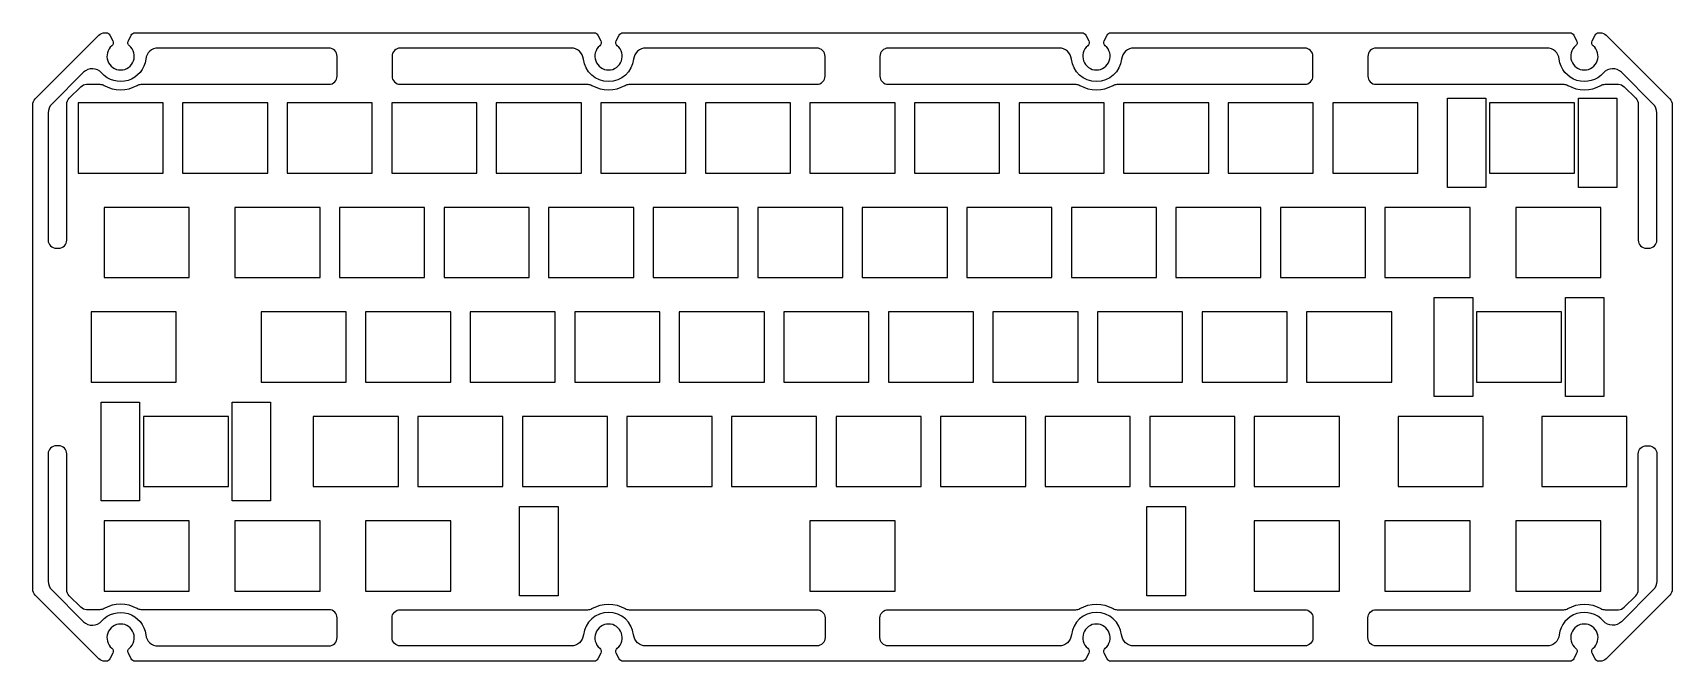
# Model space of a CAD drawing. Extents: x -149 to 149, y -57 to 57.
import ezdxf

# ---------------------------------------------------------------- set-up
doc = ezdxf.new("R2010")
doc.units = 0
doc.layers.add('HMKB60-ALPS-TSANGAN', color=7, linetype='CONTINUOUS')

msp = doc.modelspace()

# ---------------------------------------------------------------- linework, layer by layer
at = {"layer": 'HMKB60-ALPS-TSANGAN'}
for points in [[(-136.23, -57.3, -0.198912), (-137.29, -56.86), (-148.91, -45.24, -0.198912), (-149.35, -44.18), (-149.35, 44.18, -0.198912), (-148.91, 45.24), (-137.29, 56.86, -0.198912), (-136.23, 57.3), (-135.96, 57.3, -0.284079), (-135.29, 56.89), (-134.76, 55.83, -0.34754), (-134.95, 54.92, 2.7544), (-131.75, 54.92, -0.34754), (-131.94, 55.83), (-131.41, 56.89, -0.284079), (-130.74, 57.3), (-47.06, 57.3, -0.284079), (-46.39, 56.89), (-45.86, 55.83, -0.34754), (-46.05, 54.92, 2.7544), (-42.85, 54.92, -0.34754), (-43.04, 55.83), (-42.51, 56.89, -0.284079), (-41.84, 57.3), (41.84, 57.3, -0.284079), (42.51, 56.89), (43.04, 55.83, -0.34754), (42.85, 54.92, 2.7544), (46.05, 54.92, -0.34754), (45.86, 55.83), (46.39, 56.89, -0.284079), (47.06, 57.3), (130.74, 57.3, -0.284079), (131.41, 56.89), (131.94, 55.83, -0.34754), (131.75, 54.92, 2.7544), (134.95, 54.92, -0.34754), (134.76, 55.83), (135.29, 56.89, -0.284079), (135.96, 57.3), (136.23, 57.3, -0.198912), (137.29, 56.86), (148.91, 45.24, -0.198912), (149.35, 44.18), (149.35, -44.18, -0.198912), (148.91, -45.24), (137.29, -56.86, -0.198912), (136.23, -57.3), (135.96, -57.3, -0.284079), (135.29, -56.89), (134.76, -55.83, -0.34754), (134.95, -54.92, 2.7544), (131.75, -54.92, -0.34754), (131.94, -55.83), (131.41, -56.89, -0.284079), (130.74, -57.3), (47.06, -57.3, -0.284079), (46.39, -56.89), (45.86, -55.83, -0.34754), (46.05, -54.92, 2.7544), (42.85, -54.92, -0.34754), (43.04, -55.83), (42.51, -56.89, -0.284079), (41.84, -57.3), (-41.84, -57.3, -0.284079), (-42.51, -56.89), (-43.04, -55.83, -0.34754), (-42.85, -54.92, 2.7544), (-46.05, -54.92, -0.34754), (-45.86, -55.83), (-46.39, -56.89, -0.284079), (-47.06, -57.3), (-130.74, -57.3, -0.284079), (-131.41, -56.89), (-131.94, -55.83, -0.34754), (-131.75, -54.92, 2.7544), (-134.95, -54.92, -0.34754), (-134.76, -55.83), (-135.29, -56.89, -0.284079), (-135.96, -57.3)], [(-142.71, 45.36), (-140.61, 47.46, -0.198912), (-139.55, 47.9), (-137.12, 47.9, -0.130429), (-136.37, 47.7, 0.265372), (-130.33, 47.7, -0.130429), (-129.58, 47.9), (-95.4, 47.9, 0.414214), (-93.9, 49.4), (-93.9, 53, 0.414214), (-95.4, 54.5), (-126.54, 54.5, 0.382434), (-128.78, 52.5, -0.653185), (-136.82, 49.98, 0.434261), (-140.1, 50.09), (-145.89, 44.3, 0.198912), (-146.55, 42.71), (-146.55, 19.5, 0.414214), (-145.05, 18), (-144.65, 18, 0.414214), (-143.15, 19.5), (-143.15, 44.3, -0.198912)], [(-40.68, 47.9), (-6.5, 47.9, 0.414214), (-5, 49.4), (-5, 53, 0.414214), (-6.5, 54.5), (-37.64, 54.5, 0.382434), (-39.88, 52.5, -0.895897), (-49.02, 52.5, 0.382434), (-51.26, 54.5), (-82.4, 54.5, 0.414214), (-83.9, 53), (-83.9, 49.4, 0.414214), (-82.4, 47.9), (-48.22, 47.9, -0.130429), (-47.47, 47.7, 0.265372), (-41.43, 47.7, -0.130429)], [(48.22, 47.9), (82.4, 47.9, 0.414214), (83.9, 49.4), (83.9, 53, 0.414214), (82.4, 54.5), (51.26, 54.5, 0.382434), (49.02, 52.5, -0.895897), (39.88, 52.5, 0.382434), (37.64, 54.5), (6.5, 54.5, 0.414214), (5, 53), (5, 49.4, 0.414214), (6.5, 47.9), (40.68, 47.9, -0.130429), (41.43, 47.7, 0.265372), (47.47, 47.7, -0.130429)], [(143.15, 44.3), (143.15, 19.5, 0.414214), (144.65, 18), (145.05, 18, 0.414214), (146.55, 19.5), (146.55, 42.71, 0.198912), (145.89, 44.3), (140.1, 50.09, 0.434285), (136.82, 49.98, -0.653214), (128.78, 52.5, 0.382434), (126.54, 54.5), (95.4, 54.5, 0.414214), (93.9, 53), (93.9, 49.4, 0.414214), (95.4, 47.9), (129.58, 47.9, -0.130429), (130.33, 47.7, 0.265372), (136.37, 47.7, -0.130429), (137.12, 47.9), (139.55, 47.9, -0.198912), (140.61, 47.46), (142.71, 45.36, -0.198912)], [(-143.15, -44.3), (-143.15, -19.5, 0.414214), (-144.65, -18), (-145.05, -18, 0.414214), (-146.55, -19.5), (-146.55, -42.71, 0.198912), (-145.89, -44.3), (-140.1, -50.09, 0.434261), (-136.82, -49.98, -0.653185), (-128.78, -52.5, 0.382434), (-126.54, -54.5), (-95.4, -54.5, 0.414214), (-93.9, -53), (-93.9, -49.4, 0.414214), (-95.4, -47.9), (-129.58, -47.9, -0.130429), (-130.33, -47.7, 0.265372), (-136.37, -47.7, -0.130429), (-137.12, -47.9), (-139.55, -47.9, -0.198912), (-140.61, -47.46), (-142.71, -45.36, -0.198912)], [(130.33, -47.7, -0.265372), (136.37, -47.7, 0.130429), (137.12, -47.9), (139.55, -47.9, 0.198912), (140.61, -47.46), (142.71, -45.36, 0.198912), (143.15, -44.3), (143.15, -19.5, -0.414214), (144.65, -18), (145.05, -18, -0.414214), (146.55, -19.5), (146.55, -42.71, -0.198912), (145.89, -44.3), (140.1, -50.09, -0.434285), (136.82, -49.98, 0.653214), (128.78, -52.5, -0.382434), (126.54, -54.5), (95.4, -54.5, -0.414214), (93.9, -53), (93.9, -49.4, -0.414214), (95.4, -47.9), (129.58, -47.9, 0.130429)], [(-47.47, -47.7, -0.265372), (-41.43, -47.7, 0.130429), (-40.68, -47.9), (-6.5, -47.9, -0.414214), (-5, -49.4), (-5, -53, -0.414214), (-6.5, -54.5), (-37.64, -54.5, -0.382434), (-39.88, -52.5, 0.895897), (-49.02, -52.5, -0.382434), (-51.26, -54.5), (-82.4, -54.5, -0.414214), (-83.9, -53), (-83.9, -49.4, -0.414214), (-82.4, -47.9), (-48.22, -47.9, 0.130429)], [(41.43, -47.7, -0.265372), (47.47, -47.7, 0.130429), (48.22, -47.9), (82.4, -47.9, -0.414214), (83.9, -49.4), (83.9, -53, -0.414214), (82.4, -54.5), (51.26, -54.5, -0.382434), (49.02, -52.5, 0.895897), (39.88, -52.5, -0.382434), (37.64, -54.5), (6.5, -54.5, -0.414214), (5, -53), (5, -49.4, -0.414214), (6.5, -47.9), (40.68, -47.9, 0.130429)]]:
    msp.add_lwpolyline(points, format="xyb", close=True, dxfattribs=at)
for points in [[(108.39, 29.1), (108.39, 45.4), (115.39, 45.4), (115.39, 29.1)], [(132.26, 29.1), (132.26, 45.4), (139.26, 45.4), (139.26, 29.1)], [(-141.1, 31.7), (-125.6, 31.7), (-125.6, 44.5), (-141.1, 44.5)], [(-141.1, 31.7), (-125.6, 31.7), (-125.6, 44.5), (-141.1, 44.5)], [(-122.05, 31.7), (-106.55, 31.7), (-106.55, 44.5), (-122.05, 44.5)], [(-103, 31.7), (-87.5, 31.7), (-87.5, 44.5), (-103, 44.5)], [(-83.95, 31.7), (-68.45, 31.7), (-68.45, 44.5), (-83.95, 44.5)], [(-64.9, 31.7), (-49.4, 31.7), (-49.4, 44.5), (-64.9, 44.5)], [(-45.85, 31.7), (-30.35, 31.7), (-30.35, 44.5), (-45.85, 44.5)], [(-26.8, 31.7), (-11.3, 31.7), (-11.3, 44.5), (-26.8, 44.5)], [(-7.75, 31.7), (7.75, 31.7), (7.75, 44.5), (-7.75, 44.5)], [(11.3, 31.7), (26.8, 31.7), (26.8, 44.5), (11.3, 44.5)], [(30.35, 31.7), (45.85, 31.7), (45.85, 44.5), (30.35, 44.5)], [(49.4, 31.7), (64.9, 31.7), (64.9, 44.5), (49.4, 44.5)], [(68.45, 31.7), (83.95, 31.7), (83.95, 44.5), (68.45, 44.5)], [(87.5, 31.7), (103, 31.7), (103, 44.5), (87.5, 44.5)], [(116.07, 31.7), (131.57, 31.7), (131.57, 44.5), (116.07, 44.5)], [(-136.34, 12.65), (-120.84, 12.65), (-120.84, 25.45), (-136.34, 25.45)], [(-112.53, 12.65), (-97.02, 12.65), (-97.02, 25.45), (-112.53, 25.45)], [(-93.47, 12.65), (-77.97, 12.65), (-77.97, 25.45), (-93.47, 25.45)], [(-74.42, 12.65), (-58.92, 12.65), (-58.92, 25.45), (-74.42, 25.45)], [(-55.37, 12.65), (-39.87, 12.65), (-39.87, 25.45), (-55.37, 25.45)], [(-36.33, 12.65), (-20.82, 12.65), (-20.82, 25.45), (-36.33, 25.45)], [(-17.27, 12.65), (-1.77, 12.65), (-1.77, 25.45), (-17.27, 25.45)], [(1.78, 12.65), (17.28, 12.65), (17.28, 25.45), (1.78, 25.45)], [(20.82, 12.65), (36.32, 12.65), (36.32, 25.45), (20.82, 25.45)], [(39.88, 12.65), (55.38, 12.65), (55.38, 25.45), (39.88, 25.45)], [(58.92, 12.65), (74.42, 12.65), (74.42, 25.45), (58.92, 25.45)], [(77.98, 12.65), (93.48, 12.65), (93.48, 25.45), (77.98, 25.45)], [(97.02, 12.65), (112.52, 12.65), (112.52, 25.45), (97.02, 25.45)], [(120.84, 12.65), (136.34, 12.65), (136.34, 25.45), (120.84, 25.45)], [(106, -9), (106, 9), (113, 9), (113, -9)], [(129.88, -9), (129.88, 9), (136.88, 9), (136.88, -9)], [(-138.72, -6.4), (-123.22, -6.4), (-123.22, 6.4), (-138.72, 6.4)], [(-107.76, -6.4), (-92.26, -6.4), (-92.26, 6.4), (-107.76, 6.4)], [(-88.71, -6.4), (-73.21, -6.4), (-73.21, 6.4), (-88.71, 6.4)], [(-69.66, -6.4), (-54.16, -6.4), (-54.16, 6.4), (-69.66, 6.4)], [(-50.61, -6.4), (-35.11, -6.4), (-35.11, 6.4), (-50.61, 6.4)], [(-31.56, -6.4), (-16.06, -6.4), (-16.06, 6.4), (-31.56, 6.4)], [(-12.51, -6.4), (2.99, -6.4), (2.99, 6.4), (-12.51, 6.4)], [(6.54, -6.4), (22.04, -6.4), (22.04, 6.4), (6.54, 6.4)], [(25.59, -6.4), (41.09, -6.4), (41.09, 6.4), (25.59, 6.4)], [(44.64, -6.4), (60.14, -6.4), (60.14, 6.4), (44.64, 6.4)], [(63.69, -6.4), (79.19, -6.4), (79.19, 6.4), (63.69, 6.4)], [(82.74, -6.4), (98.24, -6.4), (98.24, 6.4), (82.74, 6.4)], [(113.69, -6.4), (129.19, -6.4), (129.19, 6.4), (113.69, 6.4)], [(-136.88, -28.05), (-136.88, -10.05), (-129.88, -10.05), (-129.88, -28.05)], [(-113.01, -28.05), (-113.01, -10.05), (-106.01, -10.05), (-106.01, -28.05)], [(-129.19, -25.45), (-113.69, -25.45), (-113.69, -12.65), (-129.19, -12.65)], [(-98.24, -25.45), (-82.74, -25.45), (-82.74, -12.65), (-98.24, -12.65)], [(-79.19, -25.45), (-63.69, -25.45), (-63.69, -12.65), (-79.19, -12.65)], [(-60.14, -25.45), (-44.64, -25.45), (-44.64, -12.65), (-60.14, -12.65)], [(-41.09, -25.45), (-25.59, -25.45), (-25.59, -12.65), (-41.09, -12.65)], [(-22.04, -25.45), (-6.54, -25.45), (-6.54, -12.65), (-22.04, -12.65)], [(-2.99, -25.45), (12.51, -25.45), (12.51, -12.65), (-2.99, -12.65)], [(16.06, -25.45), (31.56, -25.45), (31.56, -12.65), (16.06, -12.65)], [(35.11, -25.45), (50.61, -25.45), (50.61, -12.65), (35.11, -12.65)], [(54.16, -25.45), (69.66, -25.45), (69.66, -12.65), (54.16, -12.65)], [(73.21, -25.45), (88.71, -25.45), (88.71, -12.65), (73.21, -12.65)], [(99.41, -25.45), (114.91, -25.45), (114.91, -12.65), (99.41, -12.65)], [(125.6, -25.45), (141.1, -25.45), (141.1, -12.65), (125.6, -12.65)], [(-60.65, -45.4), (-60.65, -29.1), (-53.65, -29.1), (-53.65, -45.4)], [(53.65, -45.4), (53.65, -29.1), (60.65, -29.1), (60.65, -45.4)], [(-136.34, -44.5), (-120.84, -44.5), (-120.84, -31.7), (-136.34, -31.7)], [(-112.53, -44.5), (-97.02, -44.5), (-97.02, -31.7), (-112.53, -31.7)], [(-88.71, -44.5), (-73.21, -44.5), (-73.21, -31.7), (-88.71, -31.7)], [(-7.75, -44.5), (7.75, -44.5), (7.75, -31.7), (-7.75, -31.7)], [(73.21, -44.5), (88.71, -44.5), (88.71, -31.7), (73.21, -31.7)], [(97.02, -44.5), (112.52, -44.5), (112.52, -31.7), (97.02, -31.7)], [(120.84, -44.5), (136.34, -44.5), (136.34, -31.7), (120.84, -31.7)]]:
    msp.add_lwpolyline(points, close=True, dxfattribs=at)

doc.saveas('drawing.dxf')
